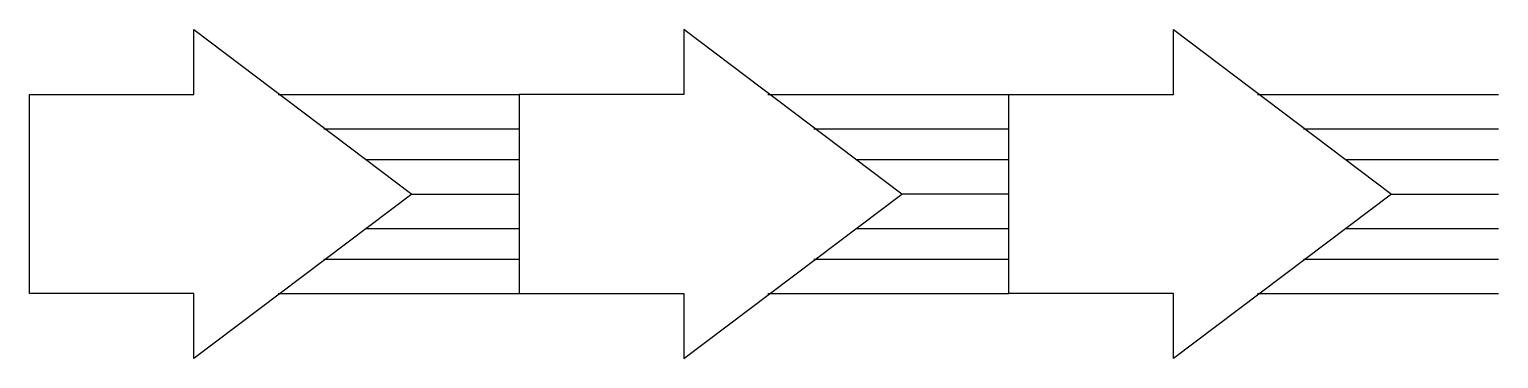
# Model space of a CAD drawing. Header units: metres. Extents: x -1164 to -1017, y 3 to 563.
# Drawn here: x -1052.144 to -1049.444, y 541.626 to 542.231 of the extents above; entities that cross this region are included whole.
import ezdxf

# ---------------------------------------------------------------- set-up
doc = ezdxf.new("R2010")
doc.units = ezdxf.units.M

# ---------------------------------------------------------------- blocks, each defined once
blk = doc.blocks.new('T2DPAA-T2D-C3S-SD-M2D-100020_250_dwg-40816774-DRG 2873021 - motorway level drainage')
at = {"color": 253, "lineweight": 25, "true_color": 0xa3a3a3}
for p, q in [((94.019, -440.0993), (94.1327, -440.5273)), ((93.6657, -440.1932), (93.7794, -440.6212)), ((93.9795, -440.197), (94.0716, -440.5436)), ((93.7485, -440.2584), (93.8406, -440.605)), ((93.945, -440.2862), (94.0172, -440.558)), ((93.8227, -440.3187), (93.8949, -440.5905)), ((94.2501, -440.9691), (94.3639, -441.3971)), ((93.8968, -441.063), (94.0106, -441.491)), ((94.2107, -441.0669), (94.3028, -441.4134)), ((93.9796, -441.1282), (94.0717, -441.4748)), ((94.1762, -441.156), (94.2484, -441.4278)), ((94.0539, -441.1885), (94.1261, -441.4603)), ((94.4813, -441.8389), (94.5951, -442.2669)), ((94.128, -441.9328), (94.2417, -442.3608)), ((94.4418, -441.9367), (94.5339, -442.2832)), ((94.2108, -441.9981), (94.3029, -442.3446)), ((94.4073, -442.0258), (94.4796, -442.2976)), ((94.285, -442.0584), (94.3573, -442.3301))]:
    blk.add_line(p, q, dxfattribs=at)
at = {"color": 253, "lineweight": 25, "true_color": 0xa3a3a3, "flags": 128}
for points in [[(93.9055, -440.384), (93.5104, -440.0744), (93.6259, -440.0437), (93.5483, -439.7515), (93.9016, -439.6576), (93.9793, -439.9498), (94.0948, -439.9191), (93.9055, -440.384), (93.9561, -440.5743)], [(94.1872, -441.4441), (94.1367, -441.2538), (94.3259, -440.7889), (94.2104, -440.8196), (94.1328, -440.5274), (93.7794, -440.6213), (93.8571, -440.9135), (93.7416, -440.9442), (94.1367, -441.2538)], [(94.3678, -442.1236), (93.9727, -441.814), (94.0882, -441.7833), (94.0106, -441.4911), (94.3639, -441.3972), (94.4416, -441.6894), (94.5571, -441.6587), (94.3678, -442.1236), (94.4184, -442.3139)]]:
    blk.add_lwpolyline(points, dxfattribs=at)
blk = doc.blocks.new('T2DPAA-T2D-PWC-SD-M2D-100001_ProposedDrainage_rvt-2-DRG 2873021 - motorway level drainage')
at = {"color": 253, "lineweight": 25, "true_color": 0xa3a3a3, "rotation": 75.11694444444437}
blk.add_blockref('T2DPAA-T2D-C3S-SD-M2D-100020_250_dwg-40816774-DRG 2873021 - motorway level drainage', (-1569.5164, 564.2847), dxfattribs=at)

msp = doc.modelspace()

# ---------------------------------------------------------------- block references
at = {"lineweight": 5}
msp.add_blockref('T2DPAA-T2D-PWC-SD-M2D-100001_ProposedDrainage_rvt-2-DRG 2873021 - motorway level drainage', (68.3458246, 0), dxfattribs=at)

doc.saveas('drawing.dxf')
